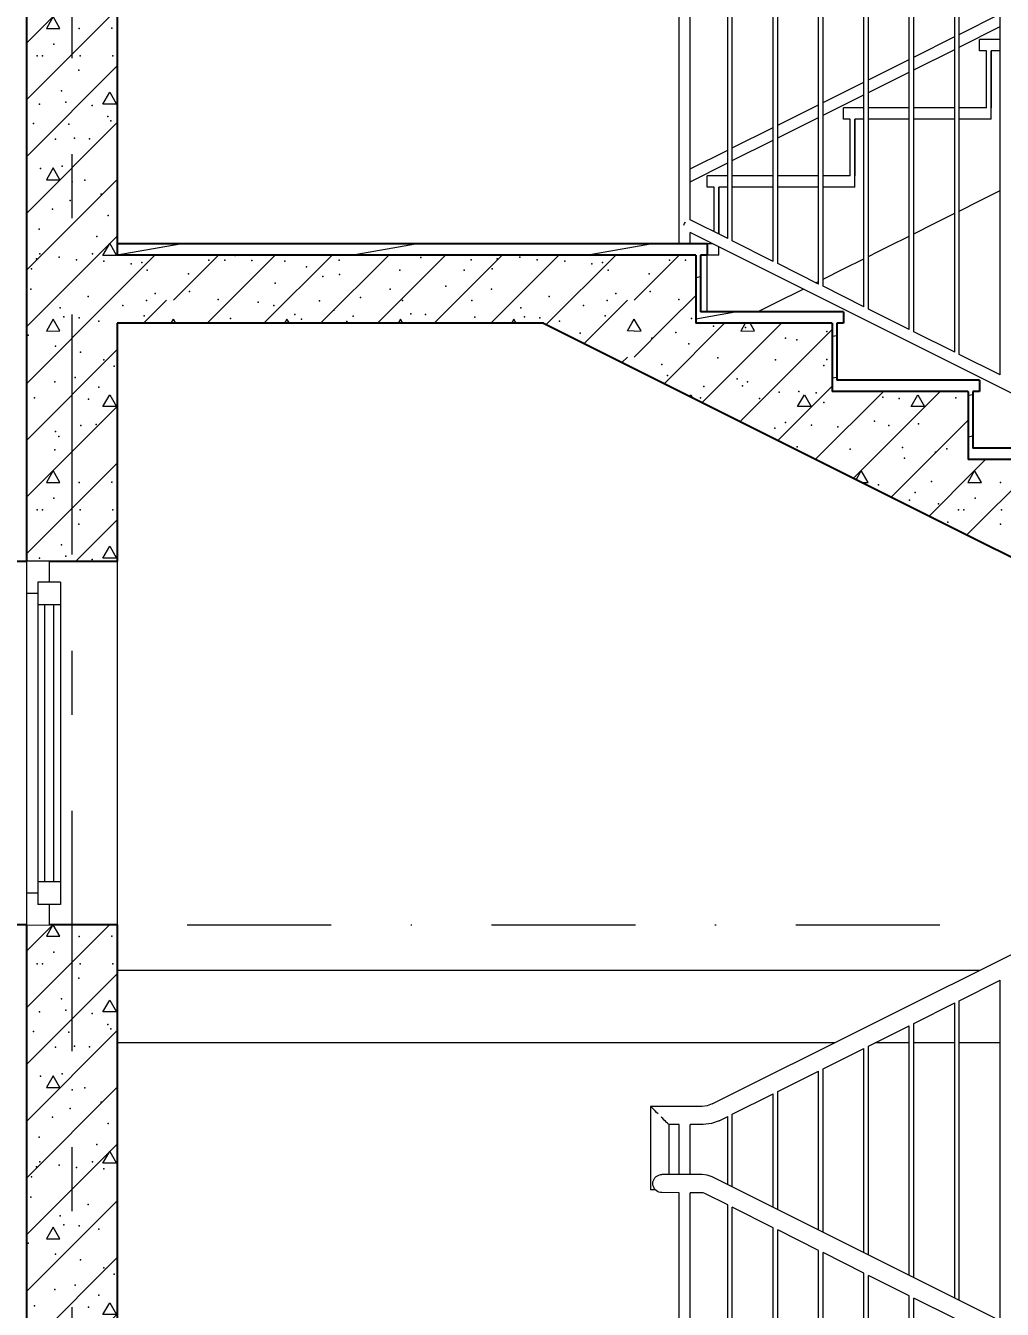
# Model space of a CAD drawing. Header units: millimetres. Extents: x 18162 to 7085488, y 72188 to 247925.
# Drawn here: x 3665227 to 3667379, y 136271 to 139099 of the extents above; entities that cross this region are included whole.
import ezdxf
from ezdxf.enums import TextEntityAlignment as Align

# ---------------------------------------------------------------- set-up
doc = ezdxf.new("R2010")
doc.units = ezdxf.units.MM
doc.header["$MEASUREMENT"] = 0
for name, pattern in [('Dot & Dashed', [670.277762, 317.5, -176.388889, 0, -176.388874]), ('Double Dashed', [1093.611073, 529.166651, -211.666656, 141.111112, -211.666656]), ('Wipeout_Contour', [1000, 0, -1000])]:
    doc.linetypes.add(name, pattern=pattern)
for name, color, linetype in [('Archicad Windows', 7, 'Continuous'), ('Interior - Stair & Railing', 7, 'Continuous'), ('Structural - Bearing', 7, 'Continuous'), ('Structural - Grid', 7, 'Continuous'), ('Structural - Stair & Railing', 7, 'Continuous')]:
    doc.layers.add(name, color=color, linetype=linetype)
doc.styles.add('GENERATED_STYLE_3', font='', dxfattribs={"width": 0.8})
doc.styles.get('GENERATED_STYLE_3').set_extended_font_data('ISOCPEUR MON')
doc.dimstyles.new('GENERATED_STYLE__7', dxfattribs={"dimtxt": 220.000005, "dimasz": 114, "dimexe": 0.18, "dimexo": 342.629951, "dimgap": 0, "dimtad": 1, "dimdec": 0, "dimzin": 0, "dimdsep": 46, "dimtxsty": 'GENERATED_STYLE_3', "dimblk": 'ARROWHEAD_2', "dimblk1": 'ARROWHEAD_2', "dimblk2": 'ARROWHEAD_2', "dimcen": 0.09, "dimclrd": 13, "dimclre": 13, "dimclrt": 13, "dimadec": 0, "dimazin": 0, "dimtfac": 1, "dimtdec": 4, "dimtmove": 0, "dimatfit": 3, "dimfxl": 1, "dimtolj": 1, "dimtzin": 0, "dimarcsym": 0})
pattern_1 = [(10, (3761974.73, 95118.01), (-15.628336, 88.632695), [])]

# ---------------------------------------------------------------- blocks, each defined once
blk = doc.blocks.new('*X930', base_point=(3761974.7, 95118))
at = {"layer": 'Structural - Bearing', "color": 7, "linetype": 'Continuous', "lineweight": 9}
for p, q in [((3665229.1, 136935), (3665312.1, 137018)), ((3665229.1, 136810), (3665429.1, 137010)), ((3665397.6, 136926), (3665412.8, 136952)), ((3665412.8, 136952), (3665427.7, 136926)), ((3665427.7, 136926), (3665397.6, 136926)), ((3665229.1, 136685), (3665429.1, 136885)), ((3665287.8, 136785.4), (3665272.9, 136759.3)), ((3665302.9, 136759.4), (3665287.8, 136785.4)), ((3665229.1, 136560), (3665429.1, 136760)), ((3665272.9, 136759.3), (3665302.9, 136759.4)), ((3665229.1, 136435), (3665429.1, 136635)), ((3665397.6, 136592.7), (3665412.8, 136618.7)), ((3665412.8, 136618.7), (3665427.7, 136592.7)), ((3665427.7, 136592.7), (3665397.6, 136592.7)), ((3665229.1, 136310), (3665429.1, 136510)), ((3665287.8, 136452), (3665272.9, 136426)), ((3665302.9, 136426), (3665287.8, 136452)), ((3665272.9, 136426), (3665302.9, 136426)), ((3665229.1, 136185), (3665429.1, 136385)), ((3665397.6, 136259.4), (3665412.8, 136285.4)), ((3665412.8, 136285.4), (3665427.7, 136259.3)), ((3665287.8, 136118.7), (3665429.1, 136260)), ((3665427.7, 136259.3), (3665397.6, 136259.4)), ((3665412.8, 136118.7), (3665429.1, 136135)), ((3665229.1, 135935), (3665412.8, 136118.7)), ((3665229.1, 136060), (3665287.8, 136118.7)), ((3665287.8, 136118.7), (3665272.9, 136092.6)), ((3665302.9, 136092.7), (3665287.8, 136118.7)), ((3665272.9, 136092.6), (3665302.9, 136092.7)), ((3665229.1, 135810), (3665429.1, 136010)), ((3665397.6, 135926), (3665412.8, 135952)), ((3665412.8, 135952), (3665427.7, 135926)), ((3665427.7, 135926), (3665397.6, 135926)), ((3665229.1, 135685), (3665429.1, 135885)), ((3665287.8, 135785.3), (3665272.9, 135759.3)), ((3665302.9, 135759.3), (3665287.8, 135785.3)), ((3665229.1, 135560), (3665429.1, 135760)), ((3665272.9, 135759.3), (3665302.9, 135759.3)), ((3665229.1, 135435), (3665429.1, 135635)), ((3665397.6, 135592.7), (3665412.8, 135618.7)), ((3665412.8, 135618.7), (3665427.7, 135592.6)), ((3665427.7, 135592.6), (3665397.6, 135592.7)), ((3665229.1, 135310), (3665429.1, 135510)), ((3665287.8, 135452), (3665272.9, 135426)), ((3665302.9, 135426), (3665287.8, 135452)), ((3665272.9, 135426), (3665302.9, 135426)), ((3665229.1, 135185), (3665429.1, 135385)), ((3665397.6, 135259.3), (3665412.8, 135285.3)), ((3665412.8, 135285.3), (3665427.7, 135259.3)), ((3665287.8, 135118.7), (3665429.1, 135260)), ((3665427.7, 135259.3), (3665397.6, 135259.3)), ((3665412.8, 135118.7), (3665429.1, 135135)), ((3665229.1, 134934.9), (3665412.8, 135118.6)), ((3665229.1, 135059.9), (3665287.8, 135118.6)), ((3665287.8, 135118.7), (3665272.9, 135092.6)), ((3665302.9, 135092.7), (3665287.8, 135118.7)), ((3665272.9, 135092.6), (3665302.9, 135092.7)), ((3665337.1, 134918), (3665429.1, 135009.9)), ((3665397.6, 134926), (3665412.8, 134952)), ((3665412.8, 134952), (3665427.7, 134926)), ((3665427.7, 134926), (3665397.6, 134926))]:
    blk.add_line(p, q, dxfattribs=at)
for p in [(3665344.5, 137000.4), (3665306.1, 136955), (3665257.8, 136926), (3665315.8, 136930.3), (3665374.1, 136923), (3665408, 136898.3), (3665414.8, 136889.1), (3665244.8, 136883), (3665322.1, 136881.4), (3665229.4, 136844.3), (3665293, 136848.4), (3665335.1, 136850.9), (3665367.7, 136849.3), (3665367.7, 136849.3), (3665259.9, 136784.4), (3665307.6, 136789.5), (3665329.5, 136754.7), (3665357.8, 136758.6), (3665428.6, 136769.2), (3665393.3, 136727.5), (3665286.5, 136694.4), (3665325.2, 136713.2), (3665409.1, 136680.3), (3665256.8, 136650.2), (3665383.9, 136634.2), (3665251, 136584.7), (3665258.7, 136596.1), (3665300.9, 136588.9), (3665339.1, 136583.2), (3665374.6, 136596.1), (3665399.7, 136580.1), (3665240.2, 136563.1), (3665238.5, 136518.2), (3665365.1, 136502.1), (3665303.1, 136477.1), (3665311.4, 136457.3), (3665345.3, 136454.9), (3665388.3, 136447.9), (3665233.1, 136416.7), (3665293.2, 136392.7), (3665348, 136379.8), (3665399.4, 136362.2), (3665336.2, 136324), (3665422.5, 136348.3), (3665291.4, 136314.4), (3665388.5, 136301.9), (3665246.4, 136278.7), (3665365.4, 136275.6), (3665348.5, 136218), (3665382.4, 136220), (3665292.7, 136204.6), (3665300.5, 136193.7), (3665291.2, 136164.4), (3665345, 136092.1), (3665417.2, 136093.3), (3665289, 136058), (3665252.3, 136031.9), (3665264.4, 136032), (3665347.1, 136031.9), (3665419.2, 136031.9), (3665344.5, 136000.3), (3665306.1, 135955), (3665315.8, 135930.3), (3665257.8, 135926), (3665374.1, 135923), (3665408, 135898.3), (3665244.8, 135882.9), (3665322.1, 135881.4), (3665414.8, 135889.1), (3665229.4, 135844.3), (3665293, 135848.4), (3665335.1, 135850.9), (3665367.7, 135849.3), (3665367.7, 135849.3), (3665307.6, 135789.5), (3665259.9, 135784.3), (3665357.8, 135758.6), (3665428.6, 135769.1), (3665329.5, 135754.7), (3665325.2, 135713.2), (3665393.3, 135727.5), (3665286.5, 135694.4), (3665409.1, 135680.2), (3665256.8, 135650.2), (3665383.9, 135634.1), (3665258.7, 135596.1), (3665300.9, 135588.9), (3665374.6, 135596.1), (3665240.2, 135563.1), (3665251, 135584.7), (3665339.1, 135583.2), (3665399.7, 135580.1), (3665238.5, 135518.2), (3665303.1, 135477.1), (3665365.1, 135502.1), (3665311.4, 135457.3), (3665345.3, 135454.9), (3665388.3, 135447.9), (3665233.1, 135416.7), (3665293.2, 135392.6), (3665348, 135379.8), (3665399.4, 135362.2), (3665422.5, 135348.3), (3665291.4, 135314.3), (3665336.2, 135324), (3665246.4, 135278.7), (3665388.5, 135301.9), (3665365.4, 135275.6), (3665382.4, 135220), (3665292.7, 135204.5), (3665300.5, 135193.7), (3665348.5, 135218), (3665291.2, 135164.4), (3665345, 135092.1), (3665417.2, 135093.3), (3665289, 135058), (3665252.3, 135031.9), (3665264.4, 135032), (3665347.1, 135031.9), (3665419.2, 135031.9), (3665344.5, 135000.3), (3665306.1, 134955), (3665257.8, 134926), (3665315.8, 134930.3), (3665374.1, 134922.9)]:
    blk.add_point(p, dxfattribs=at)
blk = doc.blocks.new('*X938', base_point=(3761974.7, 95118))
at = {"layer": 'Structural - Stair & Railing', "color": 7, "linetype": 'Continuous', "lineweight": 9}
for p, q in [((3666374.3, 138440.1), (3666377.2, 138443)), ((3666457.6, 138398.5), (3666502.2, 138443)), ((3666552.9, 138426.1), (3666562.8, 138443)), ((3666568, 138426), (3666552.9, 138426.1)), ((3666568, 138368.7), (3666642.3, 138443)), ((3666568, 138426), (3666583.1, 138426.1)), ((3666583.1, 138426.1), (3666573.3, 138443)), ((3666634.4, 138310.1), (3666767.3, 138443)), ((3666717.7, 138268.4), (3666892.3, 138443)), ((3666801.1, 138226.8), (3667004, 138429.6)), ((3666812.8, 138443), (3666803.1, 138426)), ((3666803.1, 138426), (3666833.1, 138426.1)), ((3666833.1, 138426.1), (3666823.3, 138443)), ((3666541, 138356.8), (3666552.9, 138368.7)), ((3666884.4, 138185.1), (3667004, 138304.6)), ((3666690.9, 138281.8), (3666693, 138285.4)), ((3666693, 138285.4), (3666696.7, 138278.9)), ((3666927.9, 138259.4), (3666943, 138285.4)), ((3666943, 138285.4), (3666957.9, 138259.4)), ((3666967.7, 138143.4), (3667117.3, 138293)), ((3667068, 138118.7), (3667242.3, 138293)), ((3667177.9, 138259.4), (3667193, 138285.4)), ((3667193, 138285.4), (3667207.9, 138259.4)), ((3666957.9, 138259.4), (3666927.9, 138259.4)), ((3667207.9, 138259.4), (3667177.9, 138259.4)), ((3667193, 138118.7), (3667304, 138229.6)), ((3667318, 138118.7), (3667342.3, 138143)), ((3667051.1, 138101.7), (3667068, 138118.7)), ((3667068, 138118.7), (3667056.7, 138098.9)), ((3667083.1, 138092.7), (3667068, 138118.7)), ((3667134.4, 138060.1), (3667193, 138118.7)), ((3667217.7, 138018.4), (3667318, 138118.7)), ((3667301.1, 137976.7), (3667443, 138118.7)), ((3667318, 138118.7), (3667303.1, 138092.7)), ((3667333.1, 138092.7), (3667318, 138118.7)), ((3667069.2, 138092.7), (3667083.1, 138092.7)), ((3667303.1, 138092.7), (3667333.1, 138092.7))]:
    blk.add_line(p, q, dxfattribs=at)
for p in [(3666448.8, 138421.3), (3666448.8, 138421.3), (3666660, 138422.5), (3666742.4, 138436.4), (3666813.2, 138433.9), (3666992.3, 138424.8), (3666606.5, 138410.3), (3666688.2, 138398.1), (3666901.1, 138410), (3666926.4, 138406.6), (3666752.6, 138366.9), (3666879.2, 138362.6), (3666992.3, 138363), (3666628.8, 138352.3), (3666986.1, 138349.9), (3666641.5, 138328.2), (3666721.5, 138303.6), (3666794.5, 138320.5), (3666806.8, 138305), (3666817.7, 138314.3), (3666714.1, 138278.8), (3666843.9, 138277.2), (3666887.2, 138291.1), (3666930.7, 138292.9), (3666969.1, 138289.6), (3667115.9, 138280.3), (3667151.4, 138277.2), (3667276.6, 138278.8), (3666985.8, 138268.9), (3666901.3, 138224.5), (3666958.8, 138218.7), (3667097.4, 138227.8), (3667128.8, 138218), (3667128.8, 138218), (3667194.7, 138221.6), (3666877.9, 138212.3), (3667016.6, 138214.8), (3666927.4, 138170.6), (3667044, 138165.9), (3667159.2, 138169.1), (3667257.1, 138166.7), (3667163.8, 138145.9), (3667231.7, 138158.8), (3667106.1, 138087), (3667223.3, 138094.7), (3667375.2, 138092.1), (3667174.3, 138053.5), (3667187.1, 138070.3), (3667319.2, 138058.1), (3667238.2, 138045.4), (3667282.6, 138031.9), (3667294.6, 138032.1), (3667377.3, 138031.9), (3667259.3, 138004.6), (3667374.7, 138000.4)]:
    blk.add_point(p, dxfattribs=at)
blk = doc.blocks.new('*X939', base_point=(3761974.7, 95118))
at = {"layer": 'Structural - Stair & Railing', "color": 7, "linetype": 'Continuous', "lineweight": 9}
for p, q in [((3665429.1, 138510), (3665512.1, 138593)), ((3665552.9, 138493.7), (3665652.2, 138593)), ((3665627.2, 138443), (3665777.2, 138593)), ((3665662.8, 138592.7), (3665662.9, 138593)), ((3665692.8, 138592.7), (3665662.8, 138592.7)), ((3665692.6, 138593), (3665692.8, 138592.7)), ((3665752.2, 138443), (3665902.2, 138593)), ((3665877.2, 138443), (3666027.2, 138593)), ((3665912.8, 138592.7), (3665912.9, 138593)), ((3665942.8, 138592.7), (3665912.8, 138592.7)), ((3665942.6, 138593), (3665942.8, 138592.7)), ((3666002.2, 138443), (3666152.2, 138593)), ((3666127.2, 138443), (3666277.2, 138593)), ((3666162.8, 138592.7), (3666162.9, 138593)), ((3666192.8, 138592.7), (3666162.8, 138592.7)), ((3666192.6, 138593), (3666192.8, 138592.7)), ((3666252.2, 138443), (3666402.2, 138593)), ((3666377.2, 138443), (3666527.2, 138593)), ((3666412.8, 138592.7), (3666412.9, 138593)), ((3666442.8, 138592.7), (3666412.8, 138592.7)), ((3666442.6, 138593), (3666442.8, 138592.7)), ((3666568, 138493.7), (3666667.3, 138593)), ((3666677.9, 138592.7), (3666678.1, 138593)), ((3666704, 138592.7), (3666677.9, 138592.7)), ((3666642.3, 138443), (3666704, 138504.6)), ((3665487.1, 138443), (3665537.8, 138493.7)), ((3666502.2, 138443), (3666552.9, 138493.7)), ((3665547.6, 138443), (3665552.9, 138452.1)), ((3665558.2, 138443), (3665552.9, 138452.1)), ((3665802.9, 138452.1), (3665797.7, 138443)), ((3665808.2, 138443), (3665802.9, 138452.1)), ((3666052.9, 138452.1), (3666047.7, 138443)), ((3666058.2, 138443), (3666052.9, 138452.1)), ((3666302.9, 138452.1), (3666297.7, 138443)), ((3666308.2, 138443), (3666302.9, 138452.1)), ((3666562.8, 138443), (3666568, 138452.1)), ((3666573.3, 138443), (3666568, 138452.1))]:
    blk.add_line(p, q, dxfattribs=at)
for p in [(3665689.1, 138592.5), (3666098, 138588), (3666266.1, 138584.7), (3666316, 138588.9), (3665459.6, 138573.9), (3665483.1, 138576.9), (3665495.2, 138560), (3665630.7, 138581.9), (3665665.9, 138582.2), (3665725.3, 138581.7), (3665798.6, 138579.6), (3665845.8, 138567.7), (3665918.3, 138582.2), (3666051.3, 138560), (3666193.5, 138560.1), (3666209, 138583.2), (3666255.3, 138563.1), (3666354.2, 138583.2), (3666414.9, 138580.1), (3666474.7, 138573.9), (3666498.2, 138576.9), (3666510.3, 138560), (3666645.9, 138581.9), (3666681.1, 138582.2), (3665586.2, 138552.3), (3665777.2, 138531.1), (3665882.3, 138546.2), (3665918.8, 138550.4), (3666601.3, 138552.3), (3665512.3, 138508.5), (3665588.1, 138512.8), (3665964.7, 138499.8), (3666030.4, 138518.3), (3666152.8, 138524.7), (3666253.6, 138518.3), (3666380.3, 138502.2), (3666527.4, 138508.5), (3666603.3, 138512.8), (3665441, 138482.3), (3665493.6, 138493.6), (3665651.1, 138495.1), (3665739.3, 138489.5), (3665774.2, 138482.3), (3665874.8, 138492.5), (3665906.1, 138471.9), (3666057.5, 138493.6), (3666210.2, 138493.5), (3666318.2, 138477.1), (3666456.1, 138482.3), (3666508.7, 138493.6), (3666666.2, 138495.1), (3665488.7, 138459.5), (3665678.9, 138453.4), (3665820.1, 138462.4), (3665834.9, 138452), (3665935.1, 138447), (3665948.6, 138458.5), (3666076, 138463.7), (3666108.5, 138462.7), (3666216.7, 138456.5), (3666326.5, 138457.3), (3666360.4, 138454.9), (3666403.4, 138447.9), (3666503.8, 138459.5), (3666694, 138453.4)]:
    blk.add_point(p, dxfattribs=at)
blk = doc.blocks.new('*X942', base_point=(3761974.7, 95118))
at = {"layer": 'Structural - Bearing', "color": 7, "linetype": 'Continuous', "lineweight": 9}
for p, q in [((3665229.1, 139935), (3665312, 140018)), ((3665229.1, 139810), (3665429.1, 140010)), ((3665397.6, 139926.1), (3665412.8, 139952.1)), ((3665412.8, 139952.1), (3665427.7, 139926)), ((3665427.7, 139926), (3665397.6, 139926.1)), ((3665229.1, 139685), (3665429.1, 139885)), ((3665287.8, 139785.4), (3665272.9, 139759.4)), ((3665302.9, 139759.4), (3665287.8, 139785.4)), ((3665229.1, 139560), (3665429.1, 139760)), ((3665272.9, 139759.4), (3665302.9, 139759.4)), ((3665229.1, 139435), (3665429.1, 139635)), ((3665397.6, 139592.7), (3665412.8, 139618.7)), ((3665412.8, 139618.7), (3665427.7, 139592.7)), ((3665427.7, 139592.7), (3665397.6, 139592.7)), ((3665229.1, 139310), (3665429.1, 139510)), ((3665287.8, 139452.1), (3665272.9, 139426)), ((3665302.9, 139426.1), (3665287.8, 139452.1)), ((3665272.9, 139426), (3665302.9, 139426.1)), ((3665229.1, 139185), (3665429.1, 139385)), ((3665397.6, 139259.4), (3665412.8, 139285.4)), ((3665412.8, 139285.4), (3665427.7, 139259.4)), ((3665287.8, 139118.7), (3665429.1, 139260)), ((3665427.7, 139259.4), (3665397.6, 139259.4)), ((3665412.8, 139118.7), (3665429.1, 139135)), ((3665229.1, 138935), (3665412.8, 139118.7)), ((3665229.1, 139060), (3665287.8, 139118.7)), ((3665287.8, 139118.7), (3665272.9, 139092.7)), ((3665302.9, 139092.7), (3665287.8, 139118.7)), ((3665272.9, 139092.7), (3665302.9, 139092.7)), ((3665229.1, 138810), (3665429.1, 139010)), ((3665397.6, 138926.1), (3665412.8, 138952.1)), ((3665412.8, 138952.1), (3665427.7, 138926)), ((3665427.7, 138926), (3665397.6, 138926.1)), ((3665229.1, 138685), (3665429.1, 138885)), ((3665287.8, 138785.4), (3665272.9, 138759.4)), ((3665302.9, 138759.4), (3665287.8, 138785.4)), ((3665229.1, 138560), (3665429.1, 138760)), ((3665272.9, 138759.4), (3665302.9, 138759.4)), ((3665229.1, 138435), (3665429.1, 138635)), ((3665397.6, 138592.7), (3665412.8, 138618.7)), ((3665412.8, 138618.7), (3665427.7, 138592.7)), ((3665427.7, 138592.7), (3665397.6, 138592.7)), ((3665229.1, 138310), (3665429.1, 138510)), ((3665287.8, 138452.1), (3665272.9, 138426)), ((3665302.9, 138426.1), (3665287.8, 138452.1)), ((3665272.9, 138426), (3665302.9, 138426.1)), ((3665229.1, 138185), (3665429.1, 138385)), ((3665397.6, 138259.4), (3665412.8, 138285.4)), ((3665412.8, 138285.4), (3665427.7, 138259.4)), ((3665287.8, 138118.7), (3665429.1, 138260)), ((3665427.7, 138259.4), (3665397.6, 138259.4)), ((3665412.8, 138118.7), (3665429.1, 138135)), ((3665229.1, 137935), (3665412.8, 138118.7)), ((3665229.1, 138060), (3665287.8, 138118.7)), ((3665287.8, 138118.7), (3665272.9, 138092.7)), ((3665302.9, 138092.7), (3665287.8, 138118.7)), ((3665272.9, 138092.7), (3665302.9, 138092.7)), ((3665337.1, 137918), (3665429.1, 138010)), ((3665397.6, 137926), (3665412.8, 137952)), ((3665412.8, 137952), (3665427.7, 137926)), ((3665427.7, 137926), (3665397.6, 137926))]:
    blk.add_line(p, q, dxfattribs=at)
for p in [(3665344.5, 140000.4), (3665306.1, 139955), (3665257.8, 139926.1), (3665315.8, 139930.4), (3665374.1, 139923), (3665408, 139898.4), (3665414.8, 139889.2), (3665244.8, 139883), (3665322.1, 139881.5), (3665229.4, 139844.4), (3665293, 139848.5), (3665335.1, 139850.9), (3665367.7, 139849.3), (3665367.7, 139849.3), (3665259.9, 139784.4), (3665307.6, 139789.6), (3665329.5, 139754.8), (3665357.8, 139758.7), (3665428.6, 139769.2), (3665393.3, 139727.6), (3665286.5, 139694.5), (3665325.2, 139713.2), (3665409.1, 139680.3), (3665256.8, 139650.3), (3665383.9, 139634.2), (3665251, 139584.8), (3665258.7, 139596.2), (3665300.9, 139588.9), (3665339.1, 139583.2), (3665374.6, 139596.2), (3665399.7, 139580.2), (3665240.2, 139563.1), (3665238.5, 139518.3), (3665365.1, 139502.2), (3665303.1, 139477.1), (3665311.4, 139457.3), (3665345.3, 139455), (3665388.3, 139448), (3665233.1, 139416.7), (3665293.2, 139392.7), (3665348, 139379.8), (3665399.4, 139362.2), (3665422.5, 139348.3), (3665336.2, 139324), (3665291.4, 139314.4), (3665388.5, 139302), (3665246.4, 139278.8), (3665365.4, 139275.7), (3665348.5, 139218.1), (3665382.4, 139220.1), (3665292.7, 139204.6), (3665300.5, 139193.8), (3665291.2, 139164.4), (3665345, 139092.1), (3665417.2, 139093.3), (3665289, 139058.1), (3665252.3, 139032), (3665264.4, 139032.1), (3665347.1, 139032), (3665419.2, 139032), (3665344.5, 139000.4), (3665306.1, 138955), (3665257.8, 138926), (3665315.8, 138930.3), (3665374.1, 138923), (3665408, 138898.4), (3665244.8, 138883), (3665322.1, 138881.4), (3665414.8, 138889.2), (3665229.4, 138844.4), (3665293, 138848.4), (3665335.1, 138850.9), (3665367.7, 138849.3), (3665367.7, 138849.3), (3665259.9, 138784.4), (3665307.6, 138789.5), (3665329.5, 138754.8), (3665357.8, 138758.6), (3665428.6, 138769.2), (3665393.3, 138727.5), (3665325.2, 138713.2), (3665286.5, 138694.5), (3665409.1, 138680.3), (3665256.8, 138650.2), (3665383.9, 138634.2), (3665251, 138584.7), (3665258.7, 138596.2), (3665300.9, 138588.9), (3665374.6, 138596.2), (3665240.2, 138563.1), (3665339.1, 138583.2), (3665399.7, 138580.1), (3665238.5, 138518.3), (3665365.1, 138502.2), (3665303.1, 138477.1), (3665311.4, 138457.3), (3665345.3, 138454.9), (3665388.3, 138447.9), (3665233.1, 138416.7), (3665293.2, 138392.7), (3665348, 138379.8), (3665399.4, 138362.2), (3665422.5, 138348.3), (3665291.4, 138314.4), (3665336.2, 138324), (3665388.5, 138302), (3665246.4, 138278.8), (3665365.4, 138275.7), (3665348.5, 138218), (3665382.4, 138220.1), (3665292.7, 138204.6), (3665300.5, 138193.8), (3665291.2, 138164.4), (3665345, 138092.1), (3665417.2, 138093.3), (3665289, 138058.1), (3665252.3, 138031.9), (3665264.4, 138032.1), (3665347.1, 138031.9), (3665419.2, 138031.9), (3665344.5, 138000.4), (3665306.1, 137955), (3665257.8, 137926), (3665315.8, 137930.3), (3665374.1, 137923)]:
    blk.add_point(p, dxfattribs=at)
blk = doc.blocks.new('*X943', base_point=(3761974.7, 95118))
at = {"layer": 'Structural - Bearing', "color": 7, "linetype": 'Continuous', "lineweight": 9}
for p, q in [((3665229.1, 137060), (3665287.1, 137118)), ((3665287.4, 137118), (3665272.9, 137092.7)), ((3665302.9, 137092.7), (3665288.2, 137118)), ((3665312.1, 137018), (3665412.1, 137118)), ((3665272.9, 137092.7), (3665302.9, 137092.7))]:
    blk.add_line(p, q, dxfattribs=at)
for p in [(3665345, 137092.1), (3665417.2, 137093.3), (3665289, 137058), (3665252.3, 137031.9), (3665264.4, 137032.1), (3665347.1, 137031.9), (3665419.2, 137031.9)]:
    blk.add_point(p, dxfattribs=at)
blk = doc.blocks.new('Standard grid marker[358]_3', base_point=(3665329.1, 147118))
at = {"layer": 'Structural - Grid', "color": 13, "linetype": 'Double Dashed', "lineweight": 13}
blk.add_line((3665329.1, 146118), (3665329.1, 88118), dxfattribs=at)
at = {"layer": 'Structural - Grid', "color": 13, "lineweight": 13, "style": 'GENERATED_STYLE_3'}
blk.add_attdef('AC_MarkerText_1', text='', height=250, rotation=360, dxfattribs=at).set_placement((3665329.1, 86943), align=Align.TOP_CENTER)
blk = doc.blocks.new('*D1233', base_point=(3761974.7, 95118))
at = {"color": 12, "linetype": 'Continuous', "lineweight": 35}
for p, q in [((3661904.5, 137061.3), (3662054.5, 136974.7)), ((3661904.5, 135661.3), (3662054.5, 135574.7))]:
    blk.add_line(p, q, dxfattribs=at)
at = {"color": 13, "linetype": 'Continuous', "lineweight": 13}
for p, q in [((3665086.4, 137018), (3661867, 137018)), ((3661979.5, 135618), (3661979.5, 137018)), ((3665086.4, 135618), (3661867, 135618))]:
    blk.add_line(p, q, dxfattribs=at)
at = {"color": 13, "lineweight": 13, "insert": (3662043.3, 136050.1), "char_height": 220, "attachment_point": 7, "rotation": 90, "style": 'GENERATED_STYLE_3'}
blk.add_mtext('\\A1;{\\pql;\\fISOCPEUR MON|b0|i0|c0|p0;\\W0.800000;1,400}', dxfattribs=at)
blk = doc.blocks.new('ARROWHEAD_2')
at = {"color": 0, "linetype": 'Continuous', "lineweight": 0}
for p, q in [((-0.378, -0.655), (0.378, 0.655)), ((0, 0), (-1, 0))]:
    blk.add_line(p, q, dxfattribs=at)
blk = doc.blocks.new('*D1234', base_point=(3761974.7, 95118))
at = {"color": 12, "linetype": 'Continuous', "lineweight": 35}
for p, q in [((3661904.5, 137961.3), (3662054.5, 137874.7)), ((3661904.5, 137061.3), (3662054.5, 136974.7))]:
    blk.add_line(p, q, dxfattribs=at)
at = {"color": 13, "linetype": 'Continuous', "lineweight": 13}
for p, q in [((3665086.4, 137918), (3661867, 137918)), ((3661979.5, 137018), (3661979.5, 137918)), ((3665086.4, 137018), (3661867, 137018))]:
    blk.add_line(p, q, dxfattribs=at)
at = {"color": 13, "lineweight": 13, "insert": (3661999.4, 137283.6), "char_height": 220, "attachment_point": 7, "rotation": 90, "style": 'GENERATED_STYLE_3'}
blk.add_mtext('\\A1;{\\pql;\\fISOCPEUR MON|b0|i0|c0|p0;\\W0.800000;900}', dxfattribs=at)
blk = doc.blocks.new('*D1235', base_point=(3761974.7, 95118))
at = {"color": 12, "linetype": 'Continuous', "lineweight": 35}
for p, q in [((3661904.5, 138661.3), (3662054.5, 138574.7)), ((3661904.5, 137961.3), (3662054.5, 137874.7))]:
    blk.add_line(p, q, dxfattribs=at)
at = {"color": 13, "linetype": 'Continuous', "lineweight": 13}
for p, q in [((3665086.4, 138618), (3661867, 138618)), ((3661979.5, 137918), (3661979.5, 138618)), ((3665086.4, 137918), (3661867, 137918))]:
    blk.add_line(p, q, dxfattribs=at)
at = {"color": 13, "lineweight": 13, "insert": (3661999.4, 138083.6), "char_height": 220, "attachment_point": 7, "rotation": 90, "style": 'GENERATED_STYLE_3'}
blk.add_mtext('\\A1;{\\pql;\\fISOCPEUR MON|b0|i0|c0|p0;\\W0.800000;700}', dxfattribs=at)
blk = doc.blocks.new('*D1236', base_point=(3761974.7, 95118))
at = {"color": 12, "linetype": 'Continuous', "lineweight": 35}
for p, q in [((3661904.5, 140061.3), (3662054.5, 139974.7)), ((3661904.5, 138661.3), (3662054.5, 138574.7))]:
    blk.add_line(p, q, dxfattribs=at)
at = {"color": 13, "linetype": 'Continuous', "lineweight": 13}
for p, q in [((3665086.4, 140018), (3661867, 140018)), ((3661979.5, 138618), (3661979.5, 140018)), ((3665086.4, 138618), (3661867, 138618))]:
    blk.add_line(p, q, dxfattribs=at)
at = {"color": 13, "lineweight": 13, "insert": (3662043.3, 139050.1), "char_height": 220, "attachment_point": 7, "rotation": 90, "style": 'GENERATED_STYLE_3'}
blk.add_mtext('\\A1;{\\pql;\\fISOCPEUR MON|b0|i0|c0|p0;\\W0.800000;1,400}', dxfattribs=at)

msp = doc.modelspace()

# ---------------------------------------------------------------- hatches: boundary and pattern name
at = {"layer": 'Structural - Stair & Railing', "linetype": 'Continuous', "lineweight": 9}
h = msp.add_hatch(dxfattribs=at)
h.set_pattern_fill('Wood_0003', style=0, pattern_type=2)
h.set_pattern_definition(pattern_1)
h.paths.add_polyline_path([(3665429.1, 138593), (3666729.1, 138593), (3666729.1, 138618), (3665429.1, 138618)])
h = msp.add_hatch(dxfattribs=at)
h.set_pattern_fill('Wood_0003', style=0, pattern_type=2)
h.set_pattern_definition(pattern_1)
h.paths.add_polyline_path([(3666714.1, 138593), (3666704.1, 138593), (3666704.1, 138468), (3666714.1, 138468)])
h = msp.add_hatch(dxfattribs=at)
h.set_pattern_fill('Wood_0003', style=0, pattern_type=2)
h.set_pattern_definition(pattern_1)
h.paths.add_polyline_path([(3666704.1, 138468), (3666704.1, 138443), (3667029.1, 138443), (3667029.1, 138468)])
h = msp.add_hatch(dxfattribs=at)
h.set_pattern_fill('Wood_0003', style=0, pattern_type=2)
h.set_pattern_definition(pattern_1)
h.paths.add_polyline_path([(3667014.1, 138443), (3667004.1, 138443), (3667004.1, 138318), (3667014.1, 138318)])
h = msp.add_hatch(dxfattribs=at)
h.set_pattern_fill('Wood_0003', style=0, pattern_type=2)
h.set_pattern_definition(pattern_1)
h.paths.add_polyline_path([(3667004.1, 138293), (3667329.1, 138293), (3667329.1, 138318), (3667004.1, 138318)])
h = msp.add_hatch(dxfattribs=at)
h.set_pattern_fill('Wood_0003', style=0, pattern_type=2)
h.set_pattern_definition(pattern_1)
h.paths.add_polyline_path([(3667314.1, 138293), (3667304.1, 138293), (3667304.1, 138168), (3667314.1, 138168)])
h = msp.add_hatch(dxfattribs=at)
h.set_pattern_fill('Wood_0003', style=0, pattern_type=2)
h.set_pattern_definition(pattern_1)
h.paths.add_polyline_path([(3667304.1, 138168), (3667304.1, 138143), (3667629.1, 138143), (3667629.1, 138168)])

# ---------------------------------------------------------------- linework, layer by layer
at = {"layer": 'Archicad Windows', "color": 7, "linetype": 'Continuous', "lineweight": 9}
for p, q in [((3665429.1, 137918), (3665429.1, 137118)), ((3665304.1, 137783.9), (3665304.1, 137729.1)), ((3665304.1, 137729.1), (3665304.1, 137694.9)), ((3665304.1, 137694.9), (3665304.1, 137640.1)), ((3665304.1, 137640.1), (3665304.1, 137605.8)), ((3665304.1, 137605.8), (3665304.1, 137551)), ((3665304.1, 137551), (3665304.1, 137516.8)), ((3665304.1, 137516.8), (3665304.1, 137462)), ((3665304.1, 137462), (3665304.1, 137427.7)), ((3665304.1, 137427.7), (3665304.1, 137372.9)), ((3665304.1, 137372.9), (3665304.1, 137338.7)), ((3665304.1, 137338.7), (3665304.1, 137283.9)), ((3665304.1, 137283.9), (3665304.1, 137249.6))]:
    msp.add_line(p, q, dxfattribs=at)
at = {"layer": 'Interior - Stair & Railing', "color": 7, "linetype": 'Continuous', "lineweight": 9}
for p, q in [((3666667.1, 138618), (3666667.1, 139527.9)), ((3666691.1, 138671), (3666691.1, 139527.9)), ((3666774.1, 138629.5), (3666774.1, 139500.8)), ((3666784.1, 138624.5), (3666784.1, 139495.8)), ((3666874.1, 138579.5), (3666874.1, 139450.8)), ((3666884.1, 138574.5), (3666884.1, 139445.8)), ((3666974.1, 138529.5), (3666974.1, 139400.8)), ((3666984.1, 138524.5), (3666984.1, 139395.8)), ((3667074.1, 138479.5), (3667074.1, 139350.8)), ((3667084.1, 138474.5), (3667084.1, 139345.8)), ((3667174.1, 138429.5), (3667174.1, 139300.8)), ((3667184.1, 138424.5), (3667184.1, 139295.8)), ((3667274.1, 138379.5), (3667274.1, 139250.8)), ((3667284.1, 138374.5), (3667284.1, 139245.8)), ((3667374.1, 138329.5), (3667374.1, 139200.8)), ((3667284.1, 139079.5), (3667374.1, 139124.5)), ((3667284.1, 139051.5), (3667374.1, 139096.5)), ((3667184.1, 139029.5), (3667274.1, 139074.5)), ((3667184.1, 139001.5), (3667274.1, 139046.5)), ((3667084.1, 138979.5), (3667174.1, 139024.5)), ((3667084.1, 138951.5), (3667174.1, 138996.5)), ((3666984.1, 138929.5), (3667074.1, 138974.5)), ((3666884.1, 138879.5), (3666974.1, 138924.5)), ((3666984.1, 138901.5), (3667074.1, 138946.5)), ((3666884.1, 138851.5), (3666974.1, 138896.5)), ((3666784.1, 138829.5), (3666874.1, 138874.5)), ((3666784.1, 138801.5), (3666874.1, 138846.5)), ((3666691.1, 138783), (3666774.1, 138824.5)), ((3666691.1, 138755), (3666774.1, 138796.5)), ((3666774.1, 138629.5), (3666691.1, 138671)), ((3666677.3, 138659.5), (3666678.1, 138661.1)), ((3666678.1, 138661.1), (3666679.1, 138663)), ((3666679.1, 138663), (3666680, 138664.9)), ((3666680, 138664.9), (3666680.8, 138666.5)), ((3667467.1, 138255), (3666691.1, 138643)), ((3666691.1, 138618), (3666691.1, 138643)), ((3666874.1, 138579.5), (3666784.1, 138624.5)), ((3666974.1, 138529.5), (3666884.1, 138574.5)), ((3667074.1, 138479.5), (3666984.1, 138524.5)), ((3667174.1, 138429.5), (3667084.1, 138474.5)), ((3667274.1, 138379.5), (3667184.1, 138424.5)), ((3667374.1, 138329.5), (3667284.1, 138374.5)), ((3666739.6, 136723.3), (3668273.8, 137490.4)), ((3667284.1, 136950.8), (3667374.1, 136995.8)), ((3667374.1, 136245.5), (3667374.1, 136995.8)), ((3667184.1, 136900.8), (3667274.1, 136945.8)), ((3667274.1, 136295.5), (3667274.1, 136945.8)), ((3667284.1, 136290.5), (3667284.1, 136950.8)), ((3667084.1, 136850.8), (3667174.1, 136895.8)), ((3667174.1, 136345.5), (3667174.1, 136895.8)), ((3667184.1, 136340.5), (3667184.1, 136900.8)), ((3666984.1, 136800.8), (3667074.1, 136845.8)), ((3667074.1, 136395.5), (3667074.1, 136845.8)), ((3667084.1, 136390.5), (3667084.1, 136850.8)), ((3666884.1, 136750.8), (3666974.1, 136795.8)), ((3666974.1, 136445.5), (3666974.1, 136795.8)), ((3666984.1, 136440.5), (3666984.1, 136800.8)), ((3666884.1, 136490.5), (3666884.1, 136750.8)), ((3666717.8, 136718.1), (3666604.1, 136718)), ((3666729, 136719.4), (3666717.8, 136718.1)), ((3666739.6, 136723.3), (3666729, 136719.4)), ((3666784.1, 136700.8), (3666874.1, 136745.8)), ((3666874.1, 136495.5), (3666874.1, 136745.8)), ((3666604.4, 136717.7), (3666604.1, 136718)), ((3666604.1, 136718), (3666604.1, 136534)), ((3666605.3, 136716.8), (3666604.4, 136717.7)), ((3666606.7, 136715.3), (3666605.3, 136716.8)), ((3666608.7, 136713.3), (3666606.7, 136715.3)), ((3666611.2, 136710.9), (3666608.7, 136713.3)), ((3666614.1, 136708), (3666611.2, 136710.9)), ((3666617.2, 136704.9), (3666614.1, 136708)), ((3666620.6, 136701.5), (3666617.2, 136704.9)), ((3666630.9, 136691.2), (3666627.5, 136694.6)), ((3666634.1, 136688), (3666630.9, 136691.2)), ((3666755.4, 136686.5), (3666774.1, 136695.8)), ((3666774.1, 136545.5), (3666774.1, 136695.8)), ((3666784.1, 136540.5), (3666784.1, 136700.8)), ((3666636.9, 136685.2), (3666634.1, 136688)), ((3666639.4, 136682.7), (3666636.9, 136685.2)), ((3666641.4, 136680.7), (3666639.4, 136682.7)), ((3666642.8, 136679.3), (3666641.4, 136680.7)), ((3666643.8, 136678.4), (3666642.8, 136679.3)), ((3666644.1, 136678.1), (3666643.8, 136678.4)), ((3666667.1, 136678.1), (3666644.1, 136678.1)), ((3666644.1, 136678.1), (3666644.1, 136568)), ((3666667.1, 136567.9), (3666667.1, 136678.1)), ((3666720.2, 136678.2), (3666691.1, 136678.1)), ((3666691.1, 136567.9), (3666691.1, 136678.1)), ((3666738.3, 136680.3), (3666720.2, 136678.2)), ((3666755.4, 136686.5), (3666738.3, 136680.3)), ((3666609, 136548), (3666609.3, 136551.5)), ((3666609.3, 136551.5), (3666610.3, 136554.8)), ((3666610.3, 136554.8), (3666611.7, 136558)), ((3666611.7, 136558), (3666613.7, 136560.9)), ((3666613.7, 136560.9), (3666616.2, 136563.3)), ((3666616.2, 136563.3), (3666619.1, 136565.3)), ((3666619.1, 136565.3), (3666622.2, 136566.8)), ((3666622.2, 136566.8), (3666625.6, 136567.7)), ((3666625.6, 136567.7), (3666629.1, 136568)), ((3666717.8, 136567.9), (3666629.1, 136568)), ((3666729, 136566.6), (3666717.8, 136567.9)), ((3666739.6, 136562.7), (3666729, 136566.6)), ((3669418.5, 135223.3), (3666739.6, 136562.7)), ((3666604.4, 136534), (3666604.1, 136534)), ((3666605.3, 136534), (3666604.4, 136534)), ((3666606.7, 136534), (3666605.3, 136534)), ((3666608.7, 136534), (3666606.7, 136534)), ((3666611.2, 136534), (3666608.7, 136534)), ((3666609.3, 136544.5), (3666609, 136548)), ((3666610.2, 136541.2), (3666609.3, 136544.5)), ((3666611.7, 136538), (3666610.2, 136541.2)), ((3666614.1, 136534), (3666611.2, 136534)), ((3666613.7, 136535.2), (3666611.7, 136538)), ((3666616.2, 136532.7), (3666613.7, 136535.2)), ((3666614.9, 136534), (3666614.1, 136534)), ((3666619, 136530.7), (3666616.2, 136532.7)), ((3666622.2, 136529.2), (3666619, 136530.7)), ((3666625.6, 136528.3), (3666622.2, 136529.2)), ((3666629, 136528), (3666625.6, 136528.3)), ((3666667.1, 136527.9), (3666629, 136528)), ((3666667.1, 135618), (3666667.1, 136527.9)), ((3666715.5, 136527.9), (3666691.1, 136527.9)), ((3666691.1, 135671), (3666691.1, 136527.9)), ((3666719.8, 136527.4), (3666715.5, 136527.9)), ((3666723.8, 136525.9), (3666719.8, 136527.4)), ((3666774.1, 136500.8), (3666723.8, 136525.9)), ((3666774.1, 135629.5), (3666774.1, 136500.8)), ((3666874.1, 136450.8), (3666784.1, 136495.8)), ((3666784.1, 135624.5), (3666784.1, 136495.8)), ((3666874.1, 135579.5), (3666874.1, 136450.8)), ((3666974.1, 136400.8), (3666884.1, 136445.8)), ((3666884.1, 135574.5), (3666884.1, 136445.8)), ((3666974.1, 135529.5), (3666974.1, 136400.8)), ((3667074.1, 136350.8), (3666984.1, 136395.8)), ((3666984.1, 135524.5), (3666984.1, 136395.8)), ((3667074.1, 135479.5), (3667074.1, 136350.8)), ((3667174.1, 136300.8), (3667084.1, 136345.8)), ((3667084.1, 135474.5), (3667084.1, 136345.8)), ((3667174.1, 135429.5), (3667174.1, 136300.8)), ((3667274.1, 136250.8), (3667184.1, 136295.8)), ((3667184.1, 135424.5), (3667184.1, 136295.8))]:
    msp.add_line(p, q, dxfattribs=at)
at = {"layer": 'Structural - Bearing', "color": 7, "linetype": 'Continuous', "lineweight": 25}
for p, q in [((3665229.1, 140018), (3665229.1, 137918)), ((3665429.1, 140018), (3665429.1, 138618)), ((3665429.1, 138618), (3665429.1, 138593)), ((3665429.1, 138443), (3665429.1, 137918)), ((3665229.1, 137118), (3665229.1, 137018)), ((3665429.1, 137118), (3665429.1, 137018)), ((3665229.1, 137018), (3665229.1, 134918)), ((3665429.1, 137018), (3665429.1, 135618))]:
    msp.add_line(p, q, dxfattribs=at)
at = {"layer": 'Structural - Bearing', "color": 7, "linetype": 'Continuous', "lineweight": 9}
for p, q in [((3665429.1, 137018), (3667329.1, 137018)), ((3667009.1, 136858), (3665429.1, 136858)), ((3667174.1, 136858), (3667098.5, 136858)), ((3667274.1, 136858), (3667184, 136858)), ((3667374.1, 136858), (3667284, 136858))]:
    msp.add_line(p, q, dxfattribs=at)
at = {"layer": 'Structural - Bearing', "color": 7, "linetype": 'Continuous', "lineweight": 25, "flags": 128}
for points in [[(3665429.1, 137918), (3665279.1, 137918), (3665229.1, 137918), (3665079.1, 137918), (3665029.1, 137918), (3664979.1, 137918)], [(3665429.1, 137118), (3665279.1, 137118), (3665229.1, 137118), (3665079.1, 137118), (3665029.1, 137118), (3664979.1, 137118)]]:
    msp.add_lwpolyline(points, dxfattribs=at)
at = {"layer": 'Structural - Stair & Railing', "color": 7, "linetype": 'Continuous', "lineweight": 9}
for p, q in [((3667374.1, 139068), (3667329.1, 139068)), ((3667329.1, 139043), (3667329.1, 139068)), ((3667344.1, 139043), (3667329.1, 139043)), ((3667344.1, 138918), (3667344.1, 139043)), ((3667354.1, 139043), (3667354.1, 138918)), ((3667354.2, 138893), (3667354.2, 139043)), ((3667374.1, 139043), (3667354.2, 139043)), ((3667074.1, 138918), (3667029.1, 138918)), ((3667029.1, 138893), (3667029.1, 138918)), ((3667174.1, 138918), (3667084.1, 138918)), ((3667274.1, 138918), (3667184.1, 138918)), ((3667344.1, 138918), (3667284.1, 138918)), ((3667354.1, 138893), (3667354.1, 138918)), ((3667044.1, 138893), (3667029.1, 138893)), ((3667044.1, 138768), (3667044.1, 138893)), ((3667054.1, 138893), (3667054.1, 138768)), ((3667054.2, 138893), (3667054.1, 138893)), ((3667054.2, 138743), (3667054.2, 138893)), ((3667074.1, 138893), (3667054.2, 138893)), ((3667174.1, 138893), (3667084.1, 138893)), ((3667274.1, 138893), (3667184.1, 138893)), ((3667354.1, 138893), (3667284.1, 138893)), ((3667354.2, 138893), (3667354.1, 138893)), ((3666774.1, 138768), (3666729.1, 138768)), ((3666729.1, 138743), (3666729.1, 138768)), ((3666874.1, 138768), (3666784.1, 138768)), ((3666974.1, 138768), (3666884.1, 138768)), ((3667044.1, 138768), (3666984.1, 138768)), ((3667054.1, 138743), (3667054.1, 138768)), ((3666744.1, 138743), (3666729.1, 138743)), ((3666744.1, 138644.5), (3666744.1, 138743)), ((3666754.1, 138743), (3666754.1, 138639.5)), ((3666754.2, 138743), (3666754.1, 138743)), ((3666754.2, 138639.4), (3666754.2, 138743)), ((3666774.1, 138743), (3666754.2, 138743)), ((3666874.1, 138743), (3666784.1, 138743)), ((3666974.1, 138743), (3666884.1, 138743)), ((3667054.1, 138743), (3666984.1, 138743)), ((3667054.2, 138743), (3667054.1, 138743)), ((3667329.1, 138712.8), (3667374.1, 138735.3)), ((3667284.1, 138690.3), (3667329.1, 138712.8)), ((3667229.1, 138662.8), (3667254.1, 138675.3)), ((3667254.1, 138675.3), (3667274.1, 138685.3)), ((3667184.1, 138640.3), (3667229.1, 138662.8)), ((3666741.1, 138618), (3666729.1, 138618)), ((3667104.1, 138600.3), (3667129.1, 138612.8)), ((3667129.1, 138612.8), (3667174.1, 138635.3)), ((3666754.1, 138593), (3666729.1, 138593)), ((3666729.1, 138468), (3666729.1, 138593)), ((3666754.1, 138593), (3666754.1, 138611.5)), ((3666754.1, 138593), (3666754.2, 138593)), ((3666754.2, 138593), (3666754.2, 138611.5)), ((3667029.1, 138562.8), (3667074.1, 138585.3)), ((3667084.1, 138590.3), (3667104.1, 138600.3)), ((3666984.1, 138540.3), (3667029.1, 138562.8)), ((3666968.3, 138532.4), (3666974.1, 138535.3)), ((3666879.1, 138487.8), (3666940.3, 138518.4)), ((3666839.6, 138468), (3666879.1, 138487.8))]:
    msp.add_line(p, q, dxfattribs=at)
at = {"layer": 'Structural - Stair & Railing', "color": 7, "linetype": 'Continuous', "lineweight": 25}
for p, q in [((3666729.1, 138618), (3665429.1, 138618)), ((3666729.1, 138618), (3666729.1, 138593)), ((3666704, 138593), (3665429.1, 138593)), ((3666704.1, 138593), (3666704, 138593)), ((3666704, 138593), (3666704, 138443)), ((3666704.1, 138593), (3666704.1, 138468)), ((3666714.1, 138593), (3666714.1, 138468)), ((3666729.1, 138593), (3666714.1, 138593)), ((3666704.1, 138468), (3666704.1, 138443)), ((3667029.1, 138468), (3666714.1, 138468)), ((3667029.1, 138468), (3667029.1, 138443)), ((3666368.5, 138443), (3665429.1, 138443)), ((3666704.1, 138443), (3666704, 138443)), ((3667004, 138443), (3666704.1, 138443)), ((3667004.1, 138443), (3667004, 138443)), ((3667004, 138443), (3667004, 138293)), ((3667004.1, 138443), (3667004.1, 138318)), ((3667014.1, 138443), (3667014.1, 138318)), ((3667029.1, 138443), (3667014.1, 138443)), ((3667004.1, 138318), (3667004.1, 138293)), ((3667329.1, 138318), (3667014.1, 138318)), ((3667329.1, 138318), (3667329.1, 138293)), ((3667004.1, 138293), (3667004, 138293)), ((3667304, 138293), (3667004.1, 138293)), ((3667304.1, 138293), (3667304, 138293)), ((3667304, 138293), (3667304, 138143)), ((3667304.1, 138293), (3667304.1, 138168)), ((3667314.1, 138293), (3667314.1, 138168)), ((3667329.1, 138293), (3667314.1, 138293)), ((3667304.1, 138168), (3667304.1, 138143)), ((3667429.1, 138168), (3667314.1, 138168)), ((3667304.1, 138143), (3667304, 138143)), ((3667604, 138143), (3667304.1, 138143))]:
    msp.add_line(p, q, dxfattribs=at)
at = {"layer": 'Structural - Stair & Railing', "color": 7, "linetype": 'Continuous', "lineweight": 25, "flags": 128}
msp.add_lwpolyline([(3666368.5, 138443), (3666804.1, 138225.3), (3666879.1, 138187.8), (3666954.1, 138150.3), (3667029.1, 138112.8), (3667129.1, 138062.8), (3667229.1, 138012.8), (3667329.1, 137962.8), (3667404.1, 137925.3)], dxfattribs=at)

# ---------------------------------------------------------------- block references
at = {"layer": 'Structural - Bearing', "lineweight": 0}
for name in ['*X942', '*X943', '*X930']:
    msp.add_blockref(name, (3761974.7, 95118), dxfattribs=at)
at = {"layer": 'Structural - Stair & Railing', "lineweight": 0}
for name in ['*X939', '*X938']:
    msp.add_blockref(name, (3761974.7, 95118), dxfattribs=at)

# ---------------------------------------------------------------- dimensions: what is measured, and where the dimension line sits
at = {"color": 13, "linetype": 'Continuous', "lineweight": 13}
for base, p1, p2, picture, middle in [((3661979.5, 140018), (3665429.1, 138618), (3665429.1, 140018), '*D1236', (3661825.5, 139418.7)), ((3661979.5, 137018), (3665429.1, 135618), (3665429.1, 137018), '*D1233', (3661825.5, 136418.7))]:
    dim = msp.add_linear_dim(base=base, p1=p1, p2=p2, angle=90, dimstyle='GENERATED_STYLE__7', dxfattribs=at)
    dim.commit()
    dim.dimension.update_dxf_attribs({"geometry": picture, "text_midpoint": middle, "dimtype": 160, "text_rotation": 90})

# ---------------------------------------------------------------- wipeouts: each hides what was drawn before it
at = {"color": 254, "linetype": 'Wipeout_Contour', "lineweight": 0, "ltscale": 14671481.2471543}
msp.add_wipeout([(3665254.1, 137823), (3665304.1, 137823), (3665304.1, 137873), (3665254.1, 137873)], dxfattribs=at).dxf.layer = 'Archicad Windows'
at = {"color": 254, "linetype": 'Wipeout_Contour', "lineweight": 0, "ltscale": 14671382.26634764}
msp.add_wipeout([(3665254.1, 137213), (3665254.1, 137163), (3665304.1, 137163), (3665304.1, 137213)], dxfattribs=at).dxf.layer = 'Archicad Windows'

# ---------------------------------------------------------------- next in the draw order: linework, layer by layer
at = {"layer": 'Archicad Windows', "color": 7, "linetype": 'Continuous', "lineweight": 9}
for p, q in [((3665304.1, 137873), (3665304.1, 137823)), ((3665254.1, 137823), (3665254.1, 137251)), ((3665304.1, 137823), (3665254.1, 137823)), ((3665269.1, 137823), (3665269.1, 137213)), ((3665289.1, 137213), (3665289.1, 137823)), ((3665304.1, 137823), (3665304.1, 137818.2)), ((3665304.1, 137818.2), (3665304.1, 137783.9)), ((3665254.1, 137251), (3665254.1, 137213)), ((3665304.1, 137249.6), (3665304.1, 137217.8)), ((3665304.1, 137213), (3665254.1, 137213)), ((3665304.1, 137217.8), (3665304.1, 137213)), ((3665304.1, 137213), (3665304.1, 137163))]:
    msp.add_line(p, q, dxfattribs=at)

# ---------------------------------------------------------------- next in the draw order: wipeouts: each hides what was drawn before it
at = {"color": 254, "linetype": 'Wipeout_Contour', "lineweight": 0, "ltscale": 22007079.10769308}
msp.add_wipeout([(3665279.1, 137873), (3665279.1, 137918), (3665229.1, 137918), (3665229.1, 137848), (3665254.1, 137848), (3665254.1, 137873)], dxfattribs=at).dxf.layer = 'Archicad Windows'
at = {"color": 254, "linetype": 'Wipeout_Contour', "lineweight": 0, "ltscale": 22006916.40957484}
msp.add_wipeout([(3665254.1, 137188), (3665229.1, 137188), (3665229.1, 137118), (3665279.1, 137118), (3665279.1, 137163), (3665254.1, 137163)], dxfattribs=at).dxf.layer = 'Archicad Windows'

# ---------------------------------------------------------------- next in the draw order: linework, layer by layer
at = {"color": 8, "linetype": 'Dot & Dashed', "lineweight": 13}
msp.add_line((3658879.3, 137118), (3689916.5, 137118), dxfattribs=at)
at = {"layer": 'Archicad Windows', "color": 7, "linetype": 'Continuous', "lineweight": 9}
for p, q in [((3665229.1, 137918), (3665229.1, 137848)), ((3665279.1, 137918), (3665279.1, 137873)), ((3665229.1, 137848), (3665229.1, 137188)), ((3665254.1, 137848), (3665229.1, 137848)), ((3665229.1, 137188), (3665229.1, 137118)), ((3665254.1, 137188), (3665229.1, 137188)), ((3665279.1, 137163), (3665279.1, 137118))]:
    msp.add_line(p, q, dxfattribs=at)
at = {"layer": 'Archicad Windows', "color": 7, "linetype": 'Continuous', "lineweight": 9, "flags": 128}
for points in [[(3665254.1, 137873), (3665254.1, 137848), (3665254.1, 137823)], [(3665304.1, 137873), (3665279.1, 137873), (3665254.1, 137873)], [(3665254.1, 137213), (3665254.1, 137188), (3665254.1, 137163)], [(3665304.1, 137163), (3665279.1, 137163), (3665254.1, 137163)]]:
    msp.add_lwpolyline(points, dxfattribs=at)

# ---------------------------------------------------------------- next in the draw order: block references
at = {"layer": 'Structural - Grid', "color": 13, "linetype": 'Continuous', "lineweight": 13}
msp.add_blockref('Standard grid marker[358]_3', (3665329.1, 147118), dxfattribs=at)

# ---------------------------------------------------------------- next in the draw order: dimensions: what is measured, and where the dimension line sits
at = {"color": 13, "linetype": 'Continuous', "lineweight": 13}
for base, p1, p2, picture, middle in [((3661979.5, 138618), (3665429.1, 137918), (3665429.1, 138618), '*D1235', (3661825.5, 138334.7)), ((3661979.5, 137918), (3665429.1, 137018), (3665429.1, 137918), '*D1234', (3661825.5, 137534.7))]:
    dim = msp.add_linear_dim(base=base, p1=p1, p2=p2, angle=90, dimstyle='GENERATED_STYLE__7', dxfattribs=at)
    dim.commit()
    dim.dimension.update_dxf_attribs({"geometry": picture, "text_midpoint": middle, "dimtype": 160, "text_rotation": 90})

doc.saveas('drawing.dxf')
